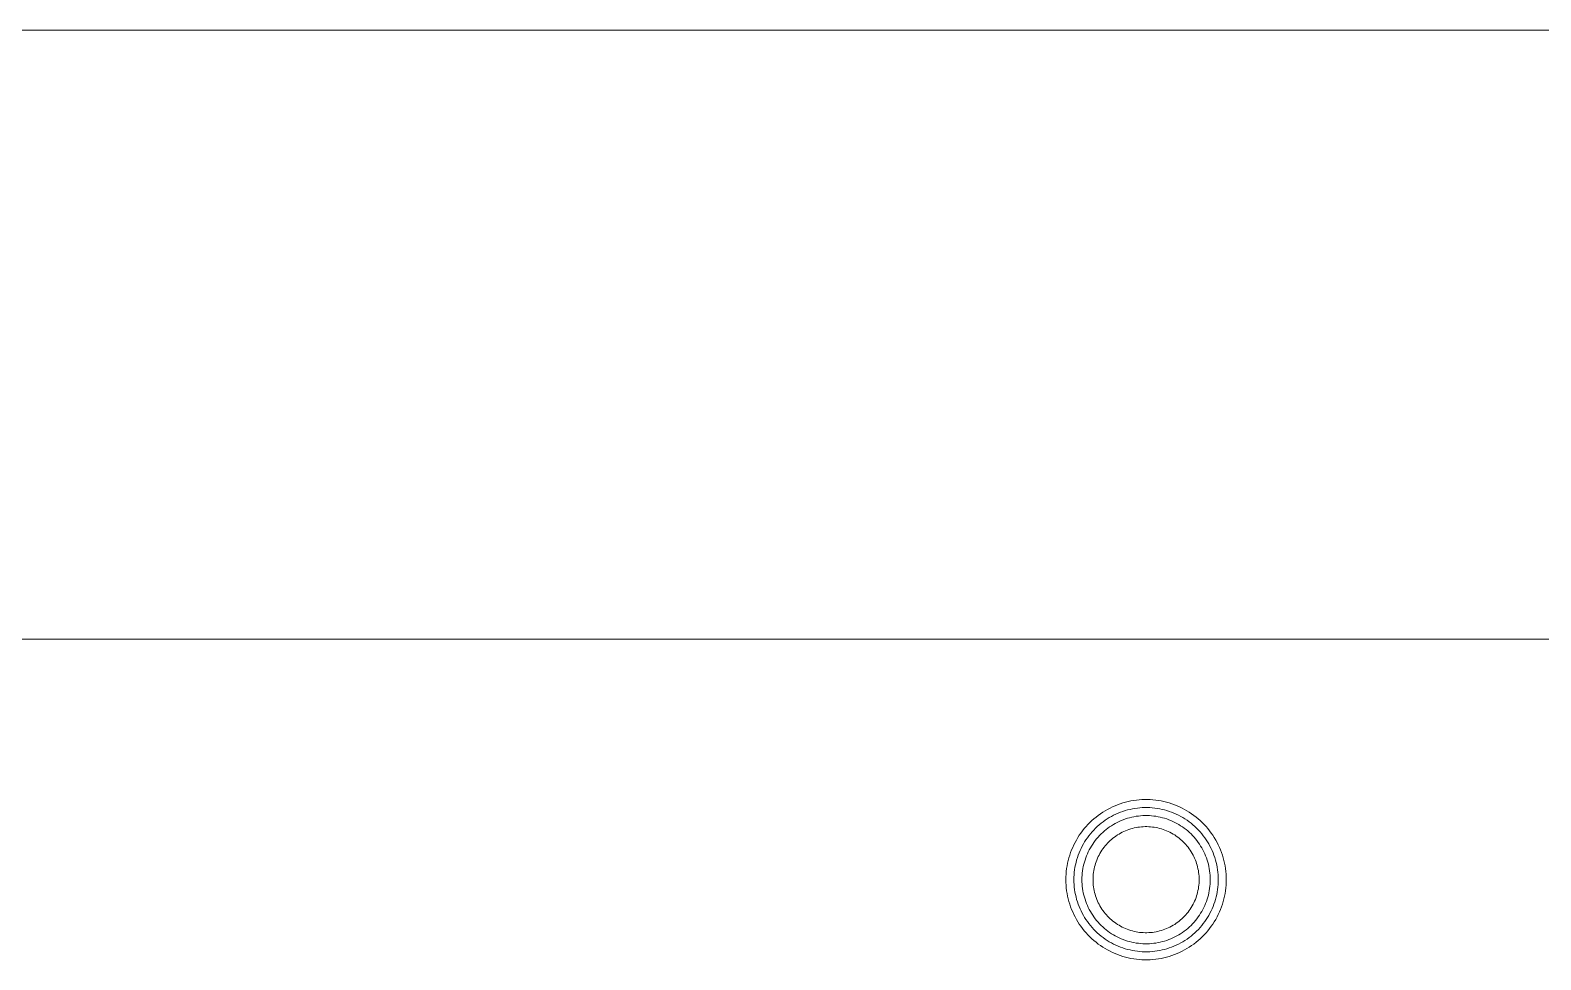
# Model space of a CAD drawing. Header units: millimetres. Extents: x -507 to 4570, y -12 to 3479.
# Drawn here: x 3964.7 to 4058.9, y 2961.8 to 3019.8 of the extents above; entities that cross this region are included whole.
import ezdxf

# ---------------------------------------------------------------- set-up
doc = ezdxf.new("R2010")
doc.units = ezdxf.units.MM
doc.layers.add('ZANO_R', color=7, linetype='Continuous', lineweight=0)

msp = doc.modelspace()

# ---------------------------------------------------------------- linework, layer by layer
at = {"layer": 'ZANO_R'}
for p, q in [((4156.655, 3019.825), (3714.239, 3019.825)), ((4159.287, 2981.825), (3719.287, 2981.825)), ((4032.677, 2971.558), (4032.841, 2971.611)), ((4032.841, 2971.611), (4033.007, 2971.658)), ((4033.007, 2971.658), (4033.175, 2971.699)), ((4033.175, 2971.699), (4033.344, 2971.735)), ((4033.344, 2971.735), (4033.514, 2971.765)), ((4033.514, 2971.765), (4033.685, 2971.788)), ((4033.685, 2971.788), (4033.856, 2971.806)), ((4033.856, 2971.806), (4034.028, 2971.818)), ((4034.028, 2971.818), (4034.201, 2971.824)), ((4034.201, 2971.824), (4034.374, 2971.824)), ((4034.374, 2971.824), (4034.546, 2971.818)), ((4034.546, 2971.818), (4034.718, 2971.806)), ((4034.718, 2971.806), (4034.89, 2971.788)), ((4034.89, 2971.788), (4035.061, 2971.765)), ((4035.061, 2971.765), (4035.231, 2971.735)), ((4035.231, 2971.735), (4035.4, 2971.699)), ((4035.4, 2971.699), (4035.567, 2971.658)), ((4035.567, 2971.658), (4035.734, 2971.611)), ((4035.734, 2971.611), (4035.898, 2971.558)), ((4031.037, 2970.624), (4031.17, 2970.734)), ((4031.17, 2970.734), (4031.307, 2970.839)), ((4031.307, 2970.839), (4031.447, 2970.94)), ((4031.447, 2970.94), (4031.591, 2971.035)), ((4031.591, 2971.035), (4031.738, 2971.126)), ((4031.738, 2971.126), (4031.888, 2971.211)), ((4031.86, 2970.614), (4031.993, 2970.696)), ((4031.888, 2971.211), (4032.04, 2971.292)), ((4031.993, 2970.696), (4032.128, 2970.773)), ((4032.04, 2971.292), (4032.196, 2971.366)), ((4032.128, 2970.773), (4032.265, 2970.845)), ((4032.196, 2971.366), (4032.354, 2971.436)), ((4032.265, 2970.845), (4032.405, 2970.912)), ((4032.354, 2971.436), (4032.514, 2971.5)), ((4032.405, 2970.912), (4032.547, 2970.975)), ((4032.514, 2971.5), (4032.677, 2971.558)), ((4032.547, 2970.975), (4032.692, 2971.032)), ((4032.692, 2971.032), (4032.838, 2971.085)), ((4032.838, 2971.085), (4032.986, 2971.132)), ((4032.986, 2971.132), (4033.135, 2971.175)), ((4033.13, 2970.654), (4032.999, 2970.612)), ((4033.263, 2970.692), (4033.13, 2970.654)), ((4033.135, 2971.175), (4033.286, 2971.212)), ((4033.397, 2970.725), (4033.263, 2970.692)), ((4033.286, 2971.212), (4033.438, 2971.244)), ((4033.532, 2970.753), (4033.397, 2970.725)), ((4033.438, 2971.244), (4033.591, 2971.271)), ((4033.668, 2970.777), (4033.532, 2970.753)), ((4033.591, 2971.271), (4033.745, 2971.292)), ((4033.805, 2970.796), (4033.668, 2970.777)), ((4033.745, 2971.292), (4033.899, 2971.308)), ((4033.942, 2970.81), (4033.805, 2970.796)), ((4033.899, 2971.308), (4034.054, 2971.319)), ((4034.08, 2970.819), (4033.942, 2970.81)), ((4034.054, 2971.319), (4034.21, 2971.324)), ((4034.218, 2970.824), (4034.08, 2970.819)), ((4034.21, 2971.324), (4034.365, 2971.324)), ((4034.356, 2970.824), (4034.218, 2970.824)), ((4034.494, 2970.819), (4034.356, 2970.824)), ((4034.365, 2971.324), (4034.52, 2971.319)), ((4034.632, 2970.81), (4034.494, 2970.819)), ((4034.52, 2971.319), (4034.675, 2971.308)), ((4034.769, 2970.796), (4034.632, 2970.81)), ((4034.675, 2971.308), (4034.83, 2971.292)), ((4034.906, 2970.777), (4034.769, 2970.796)), ((4034.83, 2971.292), (4034.984, 2971.271)), ((4035.042, 2970.753), (4034.906, 2970.777)), ((4034.984, 2971.271), (4035.137, 2971.244)), ((4035.177, 2970.725), (4035.042, 2970.753)), ((4035.137, 2971.244), (4035.289, 2971.212)), ((4035.311, 2970.692), (4035.177, 2970.725)), ((4035.289, 2971.212), (4035.439, 2971.175)), ((4035.444, 2970.654), (4035.311, 2970.692)), ((4035.439, 2971.175), (4035.589, 2971.132)), ((4035.576, 2970.612), (4035.444, 2970.654)), ((4035.589, 2971.132), (4035.737, 2971.085)), ((4035.737, 2971.085), (4035.883, 2971.032)), ((4035.883, 2971.032), (4036.027, 2970.975)), ((4035.898, 2971.558), (4036.06, 2971.5)), ((4036.027, 2970.975), (4036.169, 2970.912)), ((4036.06, 2971.5), (4036.221, 2971.436)), ((4036.169, 2970.912), (4036.309, 2970.845)), ((4036.221, 2971.436), (4036.379, 2971.366)), ((4036.309, 2970.845), (4036.447, 2970.773)), ((4036.379, 2971.366), (4036.534, 2971.292)), ((4036.447, 2970.773), (4036.582, 2970.696)), ((4036.534, 2971.292), (4036.687, 2971.211)), ((4036.582, 2970.696), (4036.714, 2970.614)), ((4036.687, 2971.211), (4036.837, 2971.126)), ((4036.837, 2971.126), (4036.984, 2971.035)), ((4036.984, 2971.035), (4037.128, 2970.94)), ((4037.128, 2970.94), (4037.268, 2970.839)), ((4037.268, 2970.839), (4037.405, 2970.734)), ((4037.405, 2970.734), (4037.538, 2970.624)), ((4030.124, 2969.594), (4030.222, 2969.736)), ((4030.222, 2969.736), (4030.325, 2969.874)), ((4030.325, 2969.874), (4030.433, 2970.009)), ((4030.433, 2970.009), (4030.545, 2970.14)), ((4030.545, 2970.14), (4030.661, 2970.268)), ((4030.661, 2970.268), (4030.782, 2970.391)), ((4030.721, 2969.569), (4030.818, 2969.691)), ((4030.782, 2970.391), (4030.908, 2970.51)), ((4030.818, 2969.691), (4030.919, 2969.809)), ((4030.908, 2970.51), (4031.037, 2970.624)), ((4030.919, 2969.809), (4031.024, 2969.923)), ((4031.024, 2969.923), (4031.133, 2970.034)), ((4031.133, 2970.034), (4031.246, 2970.141)), ((4031.246, 2970.141), (4031.362, 2970.244)), ((4031.362, 2970.244), (4031.482, 2970.343)), ((4031.482, 2970.343), (4031.605, 2970.438)), ((4031.584, 2969.773), (4031.483, 2969.678)), ((4031.687, 2969.864), (4031.584, 2969.773)), ((4031.605, 2970.438), (4031.731, 2970.528)), ((4031.793, 2969.952), (4031.687, 2969.864)), ((4031.731, 2970.528), (4031.86, 2970.614)), ((4031.903, 2970.036), (4031.793, 2969.952)), ((4032.015, 2970.117), (4031.903, 2970.036)), ((4032.13, 2970.193), (4032.015, 2970.117)), ((4032.248, 2970.266), (4032.13, 2970.193)), ((4032.368, 2970.334), (4032.248, 2970.266)), ((4032.49, 2970.398), (4032.368, 2970.334)), ((4032.614, 2970.458), (4032.49, 2970.398)), ((4032.6, 2969.672), (4032.699, 2969.728)), ((4032.741, 2970.514), (4032.614, 2970.458)), ((4032.699, 2969.728), (4032.8, 2969.781)), ((4032.869, 2970.565), (4032.741, 2970.514)), ((4032.8, 2969.781), (4032.903, 2969.831)), ((4032.999, 2970.612), (4032.869, 2970.565)), ((4032.903, 2969.831), (4033.008, 2969.877)), ((4033.008, 2969.877), (4033.114, 2969.919)), ((4033.114, 2969.919), (4033.221, 2969.958)), ((4033.221, 2969.958), (4033.33, 2969.993)), ((4033.33, 2969.993), (4033.44, 2970.024)), ((4033.44, 2970.024), (4033.551, 2970.051)), ((4033.551, 2970.051), (4033.663, 2970.075)), ((4033.663, 2970.075), (4033.775, 2970.094)), ((4033.775, 2970.094), (4033.888, 2970.11)), ((4033.888, 2970.11), (4034.002, 2970.122)), ((4034.002, 2970.122), (4034.116, 2970.13)), ((4034.116, 2970.13), (4034.23, 2970.134)), ((4034.23, 2970.134), (4034.344, 2970.134)), ((4034.344, 2970.134), (4034.459, 2970.13)), ((4034.459, 2970.13), (4034.573, 2970.122)), ((4034.573, 2970.122), (4034.686, 2970.11)), ((4034.686, 2970.11), (4034.799, 2970.094)), ((4034.799, 2970.094), (4034.912, 2970.075)), ((4034.912, 2970.075), (4035.024, 2970.051)), ((4035.024, 2970.051), (4035.135, 2970.024)), ((4035.135, 2970.024), (4035.245, 2969.993)), ((4035.245, 2969.993), (4035.353, 2969.958)), ((4035.353, 2969.958), (4035.461, 2969.919)), ((4035.461, 2969.919), (4035.567, 2969.877)), ((4035.567, 2969.877), (4035.672, 2969.831)), ((4035.706, 2970.565), (4035.576, 2970.612)), ((4035.672, 2969.831), (4035.774, 2969.781)), ((4035.834, 2970.514), (4035.706, 2970.565)), ((4035.774, 2969.781), (4035.876, 2969.728)), ((4035.96, 2970.458), (4035.834, 2970.514)), ((4035.876, 2969.728), (4035.975, 2969.672)), ((4036.085, 2970.398), (4035.96, 2970.458)), ((4036.207, 2970.334), (4036.085, 2970.398)), ((4036.327, 2970.266), (4036.207, 2970.334)), ((4036.445, 2970.193), (4036.327, 2970.266)), ((4036.56, 2970.117), (4036.445, 2970.193)), ((4036.672, 2970.036), (4036.56, 2970.117)), ((4036.781, 2969.952), (4036.672, 2970.036)), ((4036.714, 2970.614), (4036.844, 2970.528)), ((4036.888, 2969.864), (4036.781, 2969.952)), ((4036.844, 2970.528), (4036.97, 2970.438)), ((4036.991, 2969.773), (4036.888, 2969.864)), ((4036.97, 2970.438), (4037.093, 2970.343)), ((4037.091, 2969.678), (4036.991, 2969.773)), ((4037.093, 2970.343), (4037.213, 2970.244)), ((4037.213, 2970.244), (4037.329, 2970.141)), ((4037.329, 2970.141), (4037.442, 2970.034)), ((4037.442, 2970.034), (4037.551, 2969.923)), ((4037.538, 2970.624), (4037.667, 2970.51)), ((4037.551, 2969.923), (4037.656, 2969.809)), ((4037.656, 2969.809), (4037.757, 2969.691)), ((4037.667, 2970.51), (4037.792, 2970.391)), ((4037.757, 2969.691), (4037.853, 2969.569)), ((4037.792, 2970.391), (4037.913, 2970.268)), ((4037.913, 2970.268), (4038.03, 2970.14)), ((4038.03, 2970.14), (4038.142, 2970.009)), ((4038.142, 2970.009), (4038.25, 2969.874)), ((4038.25, 2969.874), (4038.353, 2969.736)), ((4038.353, 2969.736), (4038.451, 2969.594)), ((4029.644, 2968.678), (4029.71, 2968.837)), ((4029.71, 2968.837), (4029.782, 2968.994)), ((4029.782, 2968.994), (4029.86, 2969.148)), ((4029.86, 2969.148), (4029.943, 2969.3)), ((4029.943, 2969.3), (4030.031, 2969.448)), ((4030.031, 2969.448), (4030.124, 2969.594)), ((4030.168, 2968.636), (4030.233, 2968.777)), ((4030.233, 2968.777), (4030.303, 2968.916)), ((4030.303, 2968.916), (4030.377, 2969.052)), ((4030.377, 2969.052), (4030.457, 2969.186)), ((4030.457, 2969.186), (4030.54, 2969.317)), ((4030.54, 2969.317), (4030.629, 2969.445)), ((4030.629, 2969.445), (4030.721, 2969.569)), ((4030.812, 2968.805), (4030.745, 2968.684)), ((4030.882, 2968.924), (4030.812, 2968.805)), ((4030.957, 2969.04), (4030.882, 2968.924)), ((4031.035, 2969.154), (4030.957, 2969.04)), ((4031.117, 2969.264), (4031.035, 2969.154)), ((4031.203, 2969.372), (4031.117, 2969.264)), ((4031.293, 2969.477), (4031.203, 2969.372)), ((4031.387, 2969.579), (4031.293, 2969.477)), ((4031.483, 2969.678), (4031.387, 2969.579)), ((4031.532, 2968.658), (4031.596, 2968.752)), ((4031.596, 2968.752), (4031.665, 2968.843)), ((4031.665, 2968.843), (4031.736, 2968.933)), ((4031.736, 2968.933), (4031.81, 2969.019)), ((4031.81, 2969.019), (4031.887, 2969.104)), ((4031.887, 2969.104), (4031.967, 2969.185)), ((4031.967, 2969.185), (4032.05, 2969.264)), ((4032.05, 2969.264), (4032.136, 2969.34)), ((4032.136, 2969.34), (4032.224, 2969.412)), ((4032.224, 2969.412), (4032.314, 2969.482)), ((4032.314, 2969.482), (4032.407, 2969.549)), ((4032.407, 2969.549), (4032.502, 2969.612)), ((4032.502, 2969.612), (4032.6, 2969.672)), ((4035.975, 2969.672), (4036.072, 2969.612)), ((4036.072, 2969.612), (4036.167, 2969.549)), ((4036.167, 2969.549), (4036.26, 2969.482)), ((4036.26, 2969.482), (4036.351, 2969.412)), ((4036.351, 2969.412), (4036.439, 2969.34)), ((4036.439, 2969.34), (4036.524, 2969.264)), ((4036.524, 2969.264), (4036.607, 2969.185)), ((4036.607, 2969.185), (4036.687, 2969.104)), ((4036.687, 2969.104), (4036.764, 2969.019)), ((4036.764, 2969.019), (4036.839, 2968.933)), ((4036.839, 2968.933), (4036.91, 2968.843)), ((4036.91, 2968.843), (4036.978, 2968.752)), ((4036.978, 2968.752), (4037.043, 2968.658)), ((4037.188, 2969.579), (4037.091, 2969.678)), ((4037.281, 2969.477), (4037.188, 2969.579)), ((4037.371, 2969.372), (4037.281, 2969.477)), ((4037.457, 2969.264), (4037.371, 2969.372)), ((4037.54, 2969.154), (4037.457, 2969.264)), ((4037.618, 2969.04), (4037.54, 2969.154)), ((4037.692, 2968.924), (4037.618, 2969.04)), ((4037.763, 2968.805), (4037.692, 2968.924)), ((4037.829, 2968.684), (4037.763, 2968.805)), ((4037.853, 2969.569), (4037.946, 2969.445)), ((4037.946, 2969.445), (4038.034, 2969.317)), ((4038.034, 2969.317), (4038.118, 2969.186)), ((4038.118, 2969.186), (4038.197, 2969.052)), ((4038.197, 2969.052), (4038.272, 2968.916)), ((4038.272, 2968.916), (4038.342, 2968.777)), ((4038.342, 2968.777), (4038.407, 2968.636)), ((4038.451, 2969.594), (4038.544, 2969.448)), ((4038.544, 2969.448), (4038.632, 2969.3)), ((4038.632, 2969.3), (4038.715, 2969.148)), ((4038.715, 2969.148), (4038.792, 2968.994)), ((4038.792, 2968.994), (4038.864, 2968.837)), ((4038.864, 2968.837), (4038.931, 2968.678)), ((4029.362, 2967.684), (4029.394, 2967.853)), ((4029.394, 2967.853), (4029.433, 2968.021)), ((4029.433, 2968.021), (4029.477, 2968.188)), ((4029.477, 2968.188), (4029.527, 2968.354)), ((4029.527, 2968.354), (4029.582, 2968.517)), ((4029.582, 2968.517), (4029.644, 2968.678)), ((4029.883, 2967.75), (4029.918, 2967.902)), ((4029.918, 2967.902), (4029.958, 2968.052)), ((4029.958, 2968.052), (4030.003, 2968.201)), ((4030.003, 2968.201), (4030.053, 2968.348)), ((4030.053, 2968.348), (4030.108, 2968.493)), ((4030.108, 2968.493), (4030.168, 2968.636)), ((4030.439, 2967.916), (4030.404, 2967.782)), ((4030.479, 2968.048), (4030.439, 2967.916)), ((4030.523, 2968.178), (4030.479, 2968.048)), ((4030.572, 2968.308), (4030.523, 2968.178)), ((4030.626, 2968.435), (4030.572, 2968.308)), ((4030.683, 2968.56), (4030.626, 2968.435)), ((4030.745, 2968.684), (4030.683, 2968.56)), ((4031.103, 2967.727), (4031.136, 2967.837)), ((4031.136, 2967.837), (4031.173, 2967.945)), ((4031.173, 2967.945), (4031.214, 2968.052)), ((4031.214, 2968.052), (4031.258, 2968.157)), ((4031.258, 2968.157), (4031.306, 2968.261)), ((4031.306, 2968.261), (4031.357, 2968.363)), ((4031.357, 2968.363), (4031.412, 2968.463)), ((4031.412, 2968.463), (4031.47, 2968.561)), ((4031.47, 2968.561), (4031.532, 2968.658)), ((4037.043, 2968.658), (4037.105, 2968.561)), ((4037.105, 2968.561), (4037.163, 2968.463)), ((4037.163, 2968.463), (4037.218, 2968.363)), ((4037.218, 2968.363), (4037.269, 2968.261)), ((4037.269, 2968.261), (4037.317, 2968.157)), ((4037.317, 2968.157), (4037.361, 2968.052)), ((4037.361, 2968.052), (4037.402, 2967.945)), ((4037.402, 2967.945), (4037.438, 2967.837)), ((4037.438, 2967.837), (4037.471, 2967.727)), ((4037.891, 2968.56), (4037.829, 2968.684)), ((4037.949, 2968.435), (4037.891, 2968.56)), ((4038.002, 2968.308), (4037.949, 2968.435)), ((4038.051, 2968.178), (4038.002, 2968.308)), ((4038.096, 2968.048), (4038.051, 2968.178)), ((4038.136, 2967.916), (4038.096, 2968.048)), ((4038.171, 2967.782), (4038.136, 2967.916)), ((4038.407, 2968.636), (4038.467, 2968.493)), ((4038.467, 2968.493), (4038.522, 2968.348)), ((4038.522, 2968.348), (4038.572, 2968.201)), ((4038.572, 2968.201), (4038.617, 2968.052)), ((4038.617, 2968.052), (4038.657, 2967.902)), ((4038.657, 2967.902), (4038.691, 2967.75)), ((4038.931, 2968.678), (4038.992, 2968.517)), ((4038.992, 2968.517), (4039.048, 2968.354)), ((4039.048, 2968.354), (4039.098, 2968.188)), ((4039.098, 2968.188), (4039.142, 2968.021)), ((4039.142, 2968.021), (4039.18, 2967.853)), ((4039.18, 2967.853), (4039.213, 2967.684)), ((4029.287, 2966.825), (4029.29, 2966.997)), ((4029.29, 2966.997), (4029.299, 2967.17)), ((4029.299, 2967.17), (4029.314, 2967.342)), ((4029.314, 2967.342), (4029.335, 2967.513)), ((4029.335, 2967.513), (4029.362, 2967.684)), ((4029.787, 2966.825), (4029.79, 2966.98)), ((4029.79, 2966.98), (4029.798, 2967.135)), ((4029.798, 2967.135), (4029.811, 2967.29)), ((4029.811, 2967.29), (4029.83, 2967.444)), ((4029.83, 2967.444), (4029.854, 2967.598)), ((4029.854, 2967.598), (4029.883, 2967.75)), ((4030.29, 2966.963), (4030.287, 2966.825)), ((4030.297, 2967.101), (4030.29, 2966.963)), ((4030.309, 2967.238), (4030.297, 2967.101)), ((4030.325, 2967.375), (4030.309, 2967.238)), ((4030.347, 2967.512), (4030.325, 2967.375)), ((4030.373, 2967.647), (4030.347, 2967.512)), ((4030.404, 2967.782), (4030.373, 2967.647)), ((4030.978, 2966.825), (4030.98, 2966.939)), ((4030.98, 2966.939), (4030.986, 2967.053)), ((4030.986, 2967.053), (4030.996, 2967.167)), ((4030.996, 2967.167), (4031.009, 2967.28)), ((4031.009, 2967.28), (4031.027, 2967.393)), ((4031.027, 2967.393), (4031.049, 2967.505)), ((4031.049, 2967.505), (4031.074, 2967.617)), ((4031.074, 2967.617), (4031.103, 2967.727)), ((4037.471, 2967.727), (4037.501, 2967.617)), ((4037.501, 2967.617), (4037.526, 2967.505)), ((4037.526, 2967.505), (4037.548, 2967.393)), ((4037.548, 2967.393), (4037.565, 2967.28)), ((4037.565, 2967.28), (4037.579, 2967.167)), ((4037.579, 2967.167), (4037.589, 2967.053)), ((4037.589, 2967.053), (4037.595, 2966.939)), ((4037.595, 2966.939), (4037.597, 2966.825)), ((4038.202, 2967.647), (4038.171, 2967.782)), ((4038.228, 2967.512), (4038.202, 2967.647)), ((4038.249, 2967.375), (4038.228, 2967.512)), ((4038.266, 2967.238), (4038.249, 2967.375)), ((4038.278, 2967.101), (4038.266, 2967.238)), ((4038.285, 2966.963), (4038.278, 2967.101)), ((4038.287, 2966.825), (4038.285, 2966.963)), ((4038.691, 2967.75), (4038.72, 2967.598)), ((4038.72, 2967.598), (4038.744, 2967.444)), ((4038.744, 2967.444), (4038.763, 2967.29)), ((4038.763, 2967.29), (4038.777, 2967.135)), ((4038.777, 2967.135), (4038.785, 2966.98)), ((4038.785, 2966.98), (4038.787, 2966.825)), ((4039.213, 2967.684), (4039.24, 2967.513)), ((4039.24, 2967.513), (4039.26, 2967.342)), ((4039.26, 2967.342), (4039.275, 2967.17)), ((4039.275, 2967.17), (4039.284, 2966.997)), ((4039.284, 2966.997), (4039.287, 2966.825)), ((4029.29, 2966.652), (4029.287, 2966.825)), ((4029.299, 2966.48), (4029.29, 2966.652)), ((4029.314, 2966.308), (4029.299, 2966.48)), ((4029.335, 2966.137), (4029.314, 2966.308)), ((4029.362, 2965.966), (4029.335, 2966.137)), ((4029.394, 2965.797), (4029.362, 2965.966)), ((4029.79, 2966.67), (4029.787, 2966.825)), ((4029.798, 2966.514), (4029.79, 2966.67)), ((4029.811, 2966.36), (4029.798, 2966.514)), ((4029.83, 2966.205), (4029.811, 2966.36)), ((4029.854, 2966.052), (4029.83, 2966.205)), ((4029.883, 2965.899), (4029.854, 2966.052)), ((4030.287, 2966.825), (4030.29, 2966.687)), ((4030.29, 2966.687), (4030.297, 2966.549)), ((4030.297, 2966.549), (4030.309, 2966.411)), ((4030.309, 2966.411), (4030.325, 2966.274)), ((4030.325, 2966.274), (4030.347, 2966.138)), ((4030.347, 2966.138), (4030.373, 2966.002)), ((4030.373, 2966.002), (4030.404, 2965.868)), ((4030.98, 2966.711), (4030.978, 2966.825)), ((4030.986, 2966.597), (4030.98, 2966.711)), ((4030.996, 2966.483), (4030.986, 2966.597)), ((4031.009, 2966.369), (4030.996, 2966.483)), ((4031.027, 2966.256), (4031.009, 2966.369)), ((4031.049, 2966.144), (4031.027, 2966.256)), ((4031.074, 2966.033), (4031.049, 2966.144)), ((4031.103, 2965.922), (4031.074, 2966.033)), ((4031.136, 2965.813), (4031.103, 2965.922)), ((4037.471, 2965.922), (4037.438, 2965.813)), ((4037.501, 2966.033), (4037.471, 2965.922)), ((4037.526, 2966.144), (4037.501, 2966.033)), ((4037.548, 2966.256), (4037.526, 2966.144)), ((4037.565, 2966.369), (4037.548, 2966.256)), ((4037.579, 2966.483), (4037.565, 2966.369)), ((4037.589, 2966.597), (4037.579, 2966.483)), ((4037.595, 2966.711), (4037.589, 2966.597)), ((4037.597, 2966.825), (4037.595, 2966.711)), ((4038.171, 2965.868), (4038.202, 2966.002)), ((4038.202, 2966.002), (4038.228, 2966.138)), ((4038.228, 2966.138), (4038.249, 2966.274)), ((4038.249, 2966.274), (4038.266, 2966.411)), ((4038.266, 2966.411), (4038.278, 2966.549)), ((4038.278, 2966.549), (4038.285, 2966.687)), ((4038.285, 2966.687), (4038.287, 2966.825)), ((4038.72, 2966.052), (4038.691, 2965.899)), ((4038.744, 2966.205), (4038.72, 2966.052)), ((4038.763, 2966.36), (4038.744, 2966.205)), ((4038.777, 2966.514), (4038.763, 2966.36)), ((4038.785, 2966.67), (4038.777, 2966.514)), ((4038.787, 2966.825), (4038.785, 2966.67)), ((4039.213, 2965.966), (4039.18, 2965.797)), ((4039.24, 2966.137), (4039.213, 2965.966)), ((4039.26, 2966.308), (4039.24, 2966.137)), ((4039.275, 2966.48), (4039.26, 2966.308)), ((4039.284, 2966.652), (4039.275, 2966.48)), ((4039.287, 2966.825), (4039.284, 2966.652)), ((4029.433, 2965.628), (4029.394, 2965.797)), ((4029.477, 2965.461), (4029.433, 2965.628)), ((4029.527, 2965.296), (4029.477, 2965.461)), ((4029.582, 2965.133), (4029.527, 2965.296)), ((4029.644, 2964.971), (4029.582, 2965.133)), ((4029.71, 2964.812), (4029.644, 2964.971)), ((4029.918, 2965.748), (4029.883, 2965.899)), ((4029.958, 2965.598), (4029.918, 2965.748)), ((4030.003, 2965.449), (4029.958, 2965.598)), ((4030.053, 2965.302), (4030.003, 2965.449)), ((4030.108, 2965.157), (4030.053, 2965.302)), ((4030.168, 2965.013), (4030.108, 2965.157)), ((4030.233, 2964.872), (4030.168, 2965.013)), ((4030.404, 2965.868), (4030.439, 2965.734)), ((4030.439, 2965.734), (4030.479, 2965.602)), ((4030.479, 2965.602), (4030.523, 2965.471)), ((4030.523, 2965.471), (4030.572, 2965.342)), ((4030.572, 2965.342), (4030.626, 2965.215)), ((4030.626, 2965.215), (4030.683, 2965.089)), ((4030.683, 2965.089), (4030.745, 2964.966)), ((4031.173, 2965.705), (4031.136, 2965.813)), ((4031.214, 2965.598), (4031.173, 2965.705)), ((4031.258, 2965.493), (4031.214, 2965.598)), ((4031.306, 2965.389), (4031.258, 2965.493)), ((4031.357, 2965.287), (4031.306, 2965.389)), ((4031.412, 2965.187), (4031.357, 2965.287)), ((4031.47, 2965.088), (4031.412, 2965.187)), ((4031.532, 2964.992), (4031.47, 2965.088)), ((4031.596, 2964.898), (4031.532, 2964.992)), ((4037.043, 2964.992), (4036.978, 2964.898)), ((4037.105, 2965.088), (4037.043, 2964.992)), ((4037.163, 2965.187), (4037.105, 2965.088)), ((4037.218, 2965.287), (4037.163, 2965.187)), ((4037.269, 2965.389), (4037.218, 2965.287)), ((4037.317, 2965.493), (4037.269, 2965.389)), ((4037.361, 2965.598), (4037.317, 2965.493)), ((4037.402, 2965.705), (4037.361, 2965.598)), ((4037.438, 2965.813), (4037.402, 2965.705)), ((4037.829, 2964.966), (4037.891, 2965.089)), ((4037.891, 2965.089), (4037.949, 2965.215)), ((4037.949, 2965.215), (4038.002, 2965.342)), ((4038.002, 2965.342), (4038.051, 2965.471)), ((4038.051, 2965.471), (4038.096, 2965.602)), ((4038.096, 2965.602), (4038.136, 2965.734)), ((4038.136, 2965.734), (4038.171, 2965.868)), ((4038.407, 2965.013), (4038.342, 2964.872)), ((4038.467, 2965.157), (4038.407, 2965.013)), ((4038.522, 2965.302), (4038.467, 2965.157)), ((4038.572, 2965.449), (4038.522, 2965.302)), ((4038.617, 2965.598), (4038.572, 2965.449)), ((4038.657, 2965.748), (4038.617, 2965.598)), ((4038.691, 2965.899), (4038.657, 2965.748)), ((4038.931, 2964.971), (4038.864, 2964.812)), ((4038.992, 2965.133), (4038.931, 2964.971)), ((4039.048, 2965.296), (4038.992, 2965.133)), ((4039.098, 2965.461), (4039.048, 2965.296)), ((4039.142, 2965.628), (4039.098, 2965.461)), ((4039.18, 2965.797), (4039.142, 2965.628)), ((4029.782, 2964.655), (4029.71, 2964.812)), ((4029.86, 2964.501), (4029.782, 2964.655)), ((4029.943, 2964.35), (4029.86, 2964.501)), ((4030.031, 2964.201), (4029.943, 2964.35)), ((4030.124, 2964.056), (4030.031, 2964.201)), ((4030.222, 2963.914), (4030.124, 2964.056)), ((4030.303, 2964.734), (4030.233, 2964.872)), ((4030.377, 2964.597), (4030.303, 2964.734)), ((4030.457, 2964.464), (4030.377, 2964.597)), ((4030.54, 2964.333), (4030.457, 2964.464)), ((4030.629, 2964.205), (4030.54, 2964.333)), ((4030.721, 2964.08), (4030.629, 2964.205)), ((4030.818, 2963.959), (4030.721, 2964.08)), ((4030.745, 2964.966), (4030.812, 2964.845)), ((4030.812, 2964.845), (4030.882, 2964.726)), ((4030.882, 2964.726), (4030.957, 2964.61)), ((4030.957, 2964.61), (4031.035, 2964.496)), ((4031.035, 2964.496), (4031.117, 2964.385)), ((4031.117, 2964.385), (4031.203, 2964.277)), ((4031.203, 2964.277), (4031.293, 2964.172)), ((4031.293, 2964.172), (4031.387, 2964.071)), ((4031.387, 2964.071), (4031.483, 2963.972)), ((4031.665, 2964.806), (4031.596, 2964.898)), ((4031.736, 2964.717), (4031.665, 2964.806)), ((4031.81, 2964.63), (4031.736, 2964.717)), ((4031.887, 2964.546), (4031.81, 2964.63)), ((4031.967, 2964.465), (4031.887, 2964.546)), ((4032.05, 2964.386), (4031.967, 2964.465)), ((4032.136, 2964.31), (4032.05, 2964.386)), ((4032.224, 2964.237), (4032.136, 2964.31)), ((4032.314, 2964.168), (4032.224, 2964.237)), ((4032.407, 2964.101), (4032.314, 2964.168)), ((4032.502, 2964.038), (4032.407, 2964.101)), ((4032.6, 2963.978), (4032.502, 2964.038)), ((4036.072, 2964.038), (4035.975, 2963.978)), ((4036.167, 2964.101), (4036.072, 2964.038)), ((4036.26, 2964.168), (4036.167, 2964.101)), ((4036.351, 2964.237), (4036.26, 2964.168)), ((4036.439, 2964.31), (4036.351, 2964.237)), ((4036.524, 2964.386), (4036.439, 2964.31)), ((4036.607, 2964.465), (4036.524, 2964.386)), ((4036.687, 2964.546), (4036.607, 2964.465)), ((4036.764, 2964.63), (4036.687, 2964.546)), ((4036.839, 2964.717), (4036.764, 2964.63)), ((4036.91, 2964.806), (4036.839, 2964.717)), ((4036.978, 2964.898), (4036.91, 2964.806)), ((4037.091, 2963.972), (4037.188, 2964.071)), ((4037.188, 2964.071), (4037.281, 2964.172)), ((4037.281, 2964.172), (4037.371, 2964.277)), ((4037.371, 2964.277), (4037.457, 2964.385)), ((4037.457, 2964.385), (4037.54, 2964.496)), ((4037.54, 2964.496), (4037.618, 2964.61)), ((4037.618, 2964.61), (4037.692, 2964.726)), ((4037.692, 2964.726), (4037.763, 2964.845)), ((4037.853, 2964.08), (4037.757, 2963.959)), ((4037.763, 2964.845), (4037.829, 2964.966)), ((4037.946, 2964.205), (4037.853, 2964.08)), ((4038.034, 2964.333), (4037.946, 2964.205)), ((4038.118, 2964.464), (4038.034, 2964.333)), ((4038.197, 2964.597), (4038.118, 2964.464)), ((4038.272, 2964.734), (4038.197, 2964.597)), ((4038.342, 2964.872), (4038.272, 2964.734)), ((4038.451, 2964.056), (4038.353, 2963.914)), ((4038.544, 2964.201), (4038.451, 2964.056)), ((4038.632, 2964.35), (4038.544, 2964.201)), ((4038.715, 2964.501), (4038.632, 2964.35)), ((4038.792, 2964.655), (4038.715, 2964.501)), ((4038.864, 2964.812), (4038.792, 2964.655)), ((4030.325, 2963.775), (4030.222, 2963.914)), ((4030.433, 2963.64), (4030.325, 2963.775)), ((4030.545, 2963.509), (4030.433, 2963.64)), ((4030.661, 2963.382), (4030.545, 2963.509)), ((4030.782, 2963.259), (4030.661, 2963.382)), ((4030.908, 2963.14), (4030.782, 2963.259)), ((4030.919, 2963.841), (4030.818, 2963.959)), ((4031.037, 2963.026), (4030.908, 2963.14)), ((4031.024, 2963.726), (4030.919, 2963.841)), ((4031.133, 2963.616), (4031.024, 2963.726)), ((4031.246, 2963.509), (4031.133, 2963.616)), ((4031.362, 2963.406), (4031.246, 2963.509)), ((4031.482, 2963.307), (4031.362, 2963.406)), ((4031.605, 2963.212), (4031.482, 2963.307)), ((4031.483, 2963.972), (4031.584, 2963.877)), ((4031.584, 2963.877), (4031.687, 2963.785)), ((4031.731, 2963.121), (4031.605, 2963.212)), ((4031.687, 2963.785), (4031.793, 2963.698)), ((4031.86, 2963.035), (4031.731, 2963.121)), ((4031.793, 2963.698), (4031.903, 2963.613)), ((4031.903, 2963.613), (4032.015, 2963.533)), ((4032.015, 2963.533), (4032.13, 2963.456)), ((4032.13, 2963.456), (4032.248, 2963.384)), ((4032.248, 2963.384), (4032.368, 2963.316)), ((4032.368, 2963.316), (4032.49, 2963.251)), ((4032.49, 2963.251), (4032.614, 2963.192)), ((4032.699, 2963.921), (4032.6, 2963.978)), ((4032.614, 2963.192), (4032.741, 2963.136)), ((4032.8, 2963.868), (4032.699, 2963.921)), ((4032.741, 2963.136), (4032.869, 2963.085)), ((4032.903, 2963.819), (4032.8, 2963.868)), ((4033.008, 2963.773), (4032.903, 2963.819)), ((4033.114, 2963.73), (4033.008, 2963.773)), ((4033.221, 2963.692), (4033.114, 2963.73)), ((4033.33, 2963.657), (4033.221, 2963.692)), ((4033.44, 2963.626), (4033.33, 2963.657)), ((4033.551, 2963.598), (4033.44, 2963.626)), ((4033.663, 2963.575), (4033.551, 2963.598)), ((4033.775, 2963.555), (4033.663, 2963.575)), ((4033.888, 2963.539), (4033.775, 2963.555)), ((4034.002, 2963.528), (4033.888, 2963.539)), ((4034.116, 2963.52), (4034.002, 2963.528)), ((4034.23, 2963.516), (4034.116, 2963.52)), ((4034.344, 2963.516), (4034.23, 2963.516)), ((4034.459, 2963.52), (4034.344, 2963.516)), ((4034.573, 2963.528), (4034.459, 2963.52)), ((4034.686, 2963.539), (4034.573, 2963.528)), ((4034.799, 2963.555), (4034.686, 2963.539)), ((4034.912, 2963.575), (4034.799, 2963.555)), ((4035.024, 2963.598), (4034.912, 2963.575)), ((4035.135, 2963.626), (4035.024, 2963.598)), ((4035.245, 2963.657), (4035.135, 2963.626)), ((4035.353, 2963.692), (4035.245, 2963.657)), ((4035.461, 2963.73), (4035.353, 2963.692)), ((4035.567, 2963.773), (4035.461, 2963.73)), ((4035.672, 2963.819), (4035.567, 2963.773)), ((4035.774, 2963.868), (4035.672, 2963.819)), ((4035.706, 2963.085), (4035.834, 2963.136)), ((4035.876, 2963.921), (4035.774, 2963.868)), ((4035.834, 2963.136), (4035.96, 2963.192)), ((4035.975, 2963.978), (4035.876, 2963.921)), ((4035.96, 2963.192), (4036.085, 2963.251)), ((4036.085, 2963.251), (4036.207, 2963.316)), ((4036.207, 2963.316), (4036.327, 2963.384)), ((4036.327, 2963.384), (4036.445, 2963.456)), ((4036.445, 2963.456), (4036.56, 2963.533)), ((4036.56, 2963.533), (4036.672, 2963.613)), ((4036.672, 2963.613), (4036.781, 2963.698)), ((4036.844, 2963.121), (4036.714, 2963.035)), ((4036.781, 2963.698), (4036.888, 2963.785)), ((4036.97, 2963.212), (4036.844, 2963.121)), ((4036.888, 2963.785), (4036.991, 2963.877)), ((4037.093, 2963.307), (4036.97, 2963.212)), ((4036.991, 2963.877), (4037.091, 2963.972)), ((4037.213, 2963.406), (4037.093, 2963.307)), ((4037.329, 2963.509), (4037.213, 2963.406)), ((4037.442, 2963.616), (4037.329, 2963.509)), ((4037.551, 2963.726), (4037.442, 2963.616)), ((4037.667, 2963.14), (4037.538, 2963.026)), ((4037.656, 2963.841), (4037.551, 2963.726)), ((4037.757, 2963.959), (4037.656, 2963.841)), ((4037.792, 2963.259), (4037.667, 2963.14)), ((4037.913, 2963.382), (4037.792, 2963.259)), ((4038.03, 2963.509), (4037.913, 2963.382)), ((4038.142, 2963.64), (4038.03, 2963.509)), ((4038.25, 2963.775), (4038.142, 2963.64)), ((4038.353, 2963.914), (4038.25, 2963.775)), ((4031.17, 2962.916), (4031.037, 2963.026)), ((4031.307, 2962.81), (4031.17, 2962.916)), ((4031.447, 2962.71), (4031.307, 2962.81)), ((4031.591, 2962.614), (4031.447, 2962.71)), ((4031.738, 2962.524), (4031.591, 2962.614)), ((4031.888, 2962.438), (4031.738, 2962.524)), ((4031.993, 2962.954), (4031.86, 2963.035)), ((4032.04, 2962.358), (4031.888, 2962.438)), ((4032.128, 2962.877), (4031.993, 2962.954)), ((4032.196, 2962.283), (4032.04, 2962.358)), ((4032.265, 2962.805), (4032.128, 2962.877)), ((4032.354, 2962.214), (4032.196, 2962.283)), ((4032.405, 2962.737), (4032.265, 2962.805)), ((4032.514, 2962.15), (4032.354, 2962.214)), ((4032.547, 2962.675), (4032.405, 2962.737)), ((4032.677, 2962.091), (4032.514, 2962.15)), ((4032.692, 2962.617), (4032.547, 2962.675)), ((4032.838, 2962.565), (4032.692, 2962.617)), ((4032.986, 2962.517), (4032.838, 2962.565)), ((4032.869, 2963.085), (4032.999, 2963.038)), ((4033.135, 2962.475), (4032.986, 2962.517)), ((4032.999, 2963.038), (4033.13, 2962.996)), ((4033.13, 2962.996), (4033.263, 2962.958)), ((4033.286, 2962.438), (4033.135, 2962.475)), ((4033.263, 2962.958), (4033.397, 2962.925)), ((4033.438, 2962.406), (4033.286, 2962.438)), ((4033.397, 2962.925), (4033.532, 2962.897)), ((4033.591, 2962.379), (4033.438, 2962.406)), ((4033.532, 2962.897), (4033.668, 2962.873)), ((4033.745, 2962.358), (4033.591, 2962.379)), ((4033.668, 2962.873), (4033.805, 2962.854)), ((4033.899, 2962.342), (4033.745, 2962.358)), ((4033.805, 2962.854), (4033.942, 2962.84)), ((4034.054, 2962.331), (4033.899, 2962.342)), ((4033.942, 2962.84), (4034.08, 2962.83)), ((4034.21, 2962.326), (4034.054, 2962.331)), ((4034.08, 2962.83), (4034.218, 2962.825)), ((4034.365, 2962.326), (4034.21, 2962.326)), ((4034.218, 2962.825), (4034.356, 2962.825)), ((4034.356, 2962.825), (4034.494, 2962.83)), ((4034.52, 2962.331), (4034.365, 2962.326)), ((4034.494, 2962.83), (4034.632, 2962.84)), ((4034.675, 2962.342), (4034.52, 2962.331)), ((4034.632, 2962.84), (4034.769, 2962.854)), ((4034.83, 2962.358), (4034.675, 2962.342)), ((4034.769, 2962.854), (4034.906, 2962.873)), ((4034.984, 2962.379), (4034.83, 2962.358)), ((4034.906, 2962.873), (4035.042, 2962.897)), ((4035.137, 2962.406), (4034.984, 2962.379)), ((4035.042, 2962.897), (4035.177, 2962.925)), ((4035.289, 2962.438), (4035.137, 2962.406)), ((4035.177, 2962.925), (4035.311, 2962.958)), ((4035.439, 2962.475), (4035.289, 2962.438)), ((4035.311, 2962.958), (4035.444, 2962.996)), ((4035.589, 2962.517), (4035.439, 2962.475)), ((4035.444, 2962.996), (4035.576, 2963.038)), ((4035.576, 2963.038), (4035.706, 2963.085)), ((4035.737, 2962.565), (4035.589, 2962.517)), ((4035.883, 2962.617), (4035.737, 2962.565)), ((4036.027, 2962.675), (4035.883, 2962.617)), ((4036.06, 2962.15), (4035.898, 2962.091)), ((4036.169, 2962.737), (4036.027, 2962.675)), ((4036.221, 2962.214), (4036.06, 2962.15)), ((4036.309, 2962.805), (4036.169, 2962.737)), ((4036.379, 2962.283), (4036.221, 2962.214)), ((4036.447, 2962.877), (4036.309, 2962.805)), ((4036.534, 2962.358), (4036.379, 2962.283)), ((4036.582, 2962.954), (4036.447, 2962.877)), ((4036.687, 2962.438), (4036.534, 2962.358)), ((4036.714, 2963.035), (4036.582, 2962.954)), ((4036.837, 2962.524), (4036.687, 2962.438)), ((4036.984, 2962.614), (4036.837, 2962.524)), ((4037.128, 2962.71), (4036.984, 2962.614)), ((4037.268, 2962.81), (4037.128, 2962.71)), ((4037.405, 2962.916), (4037.268, 2962.81)), ((4037.538, 2963.026), (4037.405, 2962.916)), ((4032.841, 2962.039), (4032.677, 2962.091)), ((4033.007, 2961.992), (4032.841, 2962.039)), ((4033.175, 2961.95), (4033.007, 2961.992)), ((4033.344, 2961.915), (4033.175, 2961.95)), ((4033.514, 2961.885), (4033.344, 2961.915)), ((4033.685, 2961.861), (4033.514, 2961.885)), ((4033.856, 2961.843), (4033.685, 2961.861)), ((4034.028, 2961.832), (4033.856, 2961.843)), ((4034.201, 2961.826), (4034.028, 2961.832)), ((4034.374, 2961.826), (4034.201, 2961.826)), ((4034.546, 2961.832), (4034.374, 2961.826)), ((4034.718, 2961.843), (4034.546, 2961.832)), ((4034.89, 2961.861), (4034.718, 2961.843)), ((4035.061, 2961.885), (4034.89, 2961.861)), ((4035.231, 2961.915), (4035.061, 2961.885)), ((4035.4, 2961.95), (4035.231, 2961.915)), ((4035.567, 2961.992), (4035.4, 2961.95)), ((4035.734, 2962.039), (4035.567, 2961.992)), ((4035.898, 2962.091), (4035.734, 2962.039))]:
    msp.add_line(p, q, dxfattribs=at)

doc.saveas('drawing.dxf')
